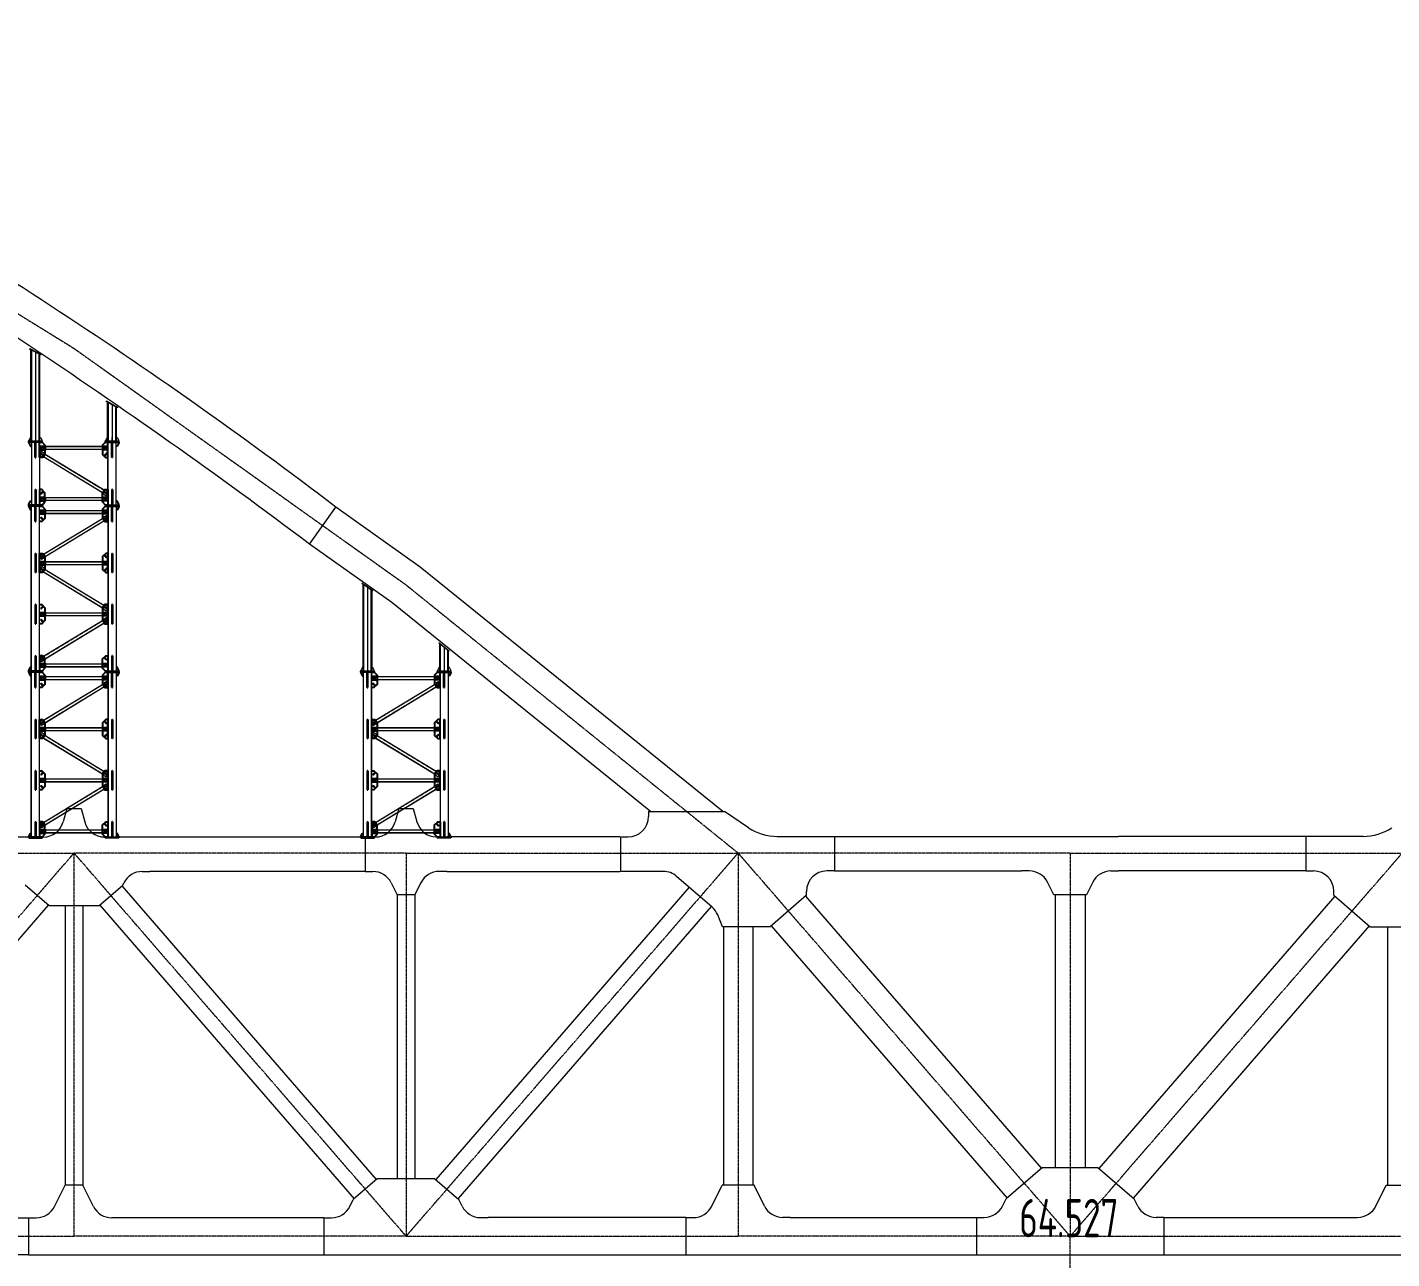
# Model space of a CAD drawing. Extents: x -2876908 to 633791, y -1383861 to 872234.
# Drawn here: x -924648 to -871232, y 749014 to 797214 of the extents above; entities that cross this region are included whole.
import ezdxf
from ezdxf.enums import TextEntityAlignment as Align

# ---------------------------------------------------------------- set-up
doc = ezdxf.new("R2010")
doc.units = 0
doc.header["$LTSCALE"] = 5
doc.header["$MEASUREMENT"] = 0
doc.linetypes.add('CENTER', pattern=[2, 1.25, -0.25, 0.25, -0.25])
doc.linetypes.add('DASHED', pattern=[0.75, 0.5, -0.25])
doc.layers.get('0').update_dxf_attribs({"linetype": 'CONTINUOUS', "lineweight": 25})
for name, color, linetype, lineweight in [('3中心线', 6, 'CENTER', 18), ('5标注', 3, 'CONTINUOUS', 15), ('7边界线', 8, 'CONTINUOUS', 15), ('DIM', 3, 'CONTINUOUS', 0), ('STGJ_BOLT_THIN', 9, 'CONTINUOUS', 0), ('STXT_XG_END_THIN', 2, 'CONTINUOUS', 0), ('STXT_XG_THIN', 2, 'CONTINUOUS', 0), ('STXT_XG_TNDSH', 6, 'DASHED', 0)]:
    doc.layers.add(name, color=color, linetype=linetype, lineweight=lineweight)
doc.layers.add('M_Prof', color=2, linetype='CONTINUOUS')
doc.layers.add('M_Profx', color=2, linetype='CONTINUOUS')
doc.styles.add('TSSD_NORM', font='tssdeng.shx', dxfattribs={"width": 0.7, "bigfont": 'hztxt.shx'})

# ---------------------------------------------------------------- blocks, each defined once
blk = doc.blocks.new('f234w2')
at = {"layer": '3中心线'}
for p, q in [((-248296, 1526), (-261296, -13474)), ((-261296, 1526), (-248296, 1526)), ((-248296, 1526), (-235296, -13474)), ((-235296, 1526), (-248296, 1526)), ((-248296, 1526), (-248296, -13474)), ((-222296, 1526), (-235296, -13474)), ((-235296, 1526), (-222296, 1526)), ((-235296, 1526), (-235296, -13474)), ((-222296, 1526), (-209296, -13474)), ((-209296, 1526), (-222296, 1526)), ((-222296, 1526), (-222296, -13474)), ((-196296, 1526), (-209296, -13474)), ((-209296, 1526), (-196296, 1526)), ((-209296, 1526), (-209296, -13474)), ((-209296, 1526), (-209296, -13474)), ((-261296, -13474), (-248296, -13474)), ((-235296, -13474), (-248296, -13474)), ((-235296, -13474), (-222296, -13474)), ((-209296, -13474), (-222296, -13474)), ((-209296, -13474), (-196296, -13474))]:
    blk.add_line(p, q, dxfattribs=at)
at = {"layer": '7边界线'}
for p, q in [((-239072, 13616), (-238039, 15065)), ((-234738, 12712), (-238039, 15065)), ((-235856, 11327), (-239072, 13616)), ((-222896, 3154), (-234738, 12712)), ((-225730, 3154), (-235856, 11327)), ((-248581, 3265), (-248723, 2741)), ((-248581, 3265), (-248012, 3265)), ((-248012, 3265), (-247871, 2745)), ((-235581, 3269), (-235723, 2745)), ((-235581, 3269), (-235012, 3269)), ((-235012, 3269), (-234871, 2749)), ((-225803, 3154), (-225803, 2958)), ((-225803, 3154), (-222824, 3154)), ((-221886, 2518), (-222824, 3154)), ((-249495, 2150), (-251268, 2150)), ((-247099, 2154), (-245323, 2154)), ((-245327, 2154), (-236895, 2154)), ((-236895, 2154), (-236495, 2154)), ((-236895, 2154), (-236895, 804)), ((-234099, 2158), (-233696, 2158)), ((-226923, 2158), (-233696, 2158)), ((-226903, 2158), (-226903, 808)), ((-226903, 2158), (-226603, 2158)), ((-220764, 2174), (-218522, 2174)), ((-219147, 2174), (-211195, 2174)), ((-218522, 2174), (-218522, 824)), ((-211195, 2174), (-207398, 2174)), ((-199446, 2174), (-207398, 2174)), ((-200071, 2174), (-200071, 824)), ((-197829, 2174), (-200071, 2174)), ((-245623, 804), (-245323, 804)), ((-236895, 804), (-245323, 804)), ((-236895, 804), (-236595, 804)), ((-233696, 808), (-233996, 808)), ((-233698, 808), (-226923, 808)), ((-225225, 808), (-226903, 808)), ((-223314, -590), (-224701, 613)), ((-218522, 824), (-218822, 824)), ((-218524, 824), (-211195, 824)), ((-210895, 824), (-211195, 824)), ((-207698, 824), (-207398, 824)), ((-200069, 824), (-207398, 824)), ((-200071, 824), (-199771, 824)), ((-249266, -546), (-250209, 272)), ((-247327, -546), (-246384, 272)), ((-246422, 239), (-236459, -11257)), ((-246384, 272), (-246339, 362)), ((-235879, 362), (-235646, -104)), ((-234712, 366), (-234946, -104)), ((-224214, 190), (-234134, -11257)), ((-219622, -128), (-219622, 24)), ((-209936, -104), (-210179, 382)), ((-208414, 382), (-208656, -104)), ((-198971, -128), (-198971, 24)), ((-249304, -513), (-259267, -12009)), ((-247289, -513), (-237326, -12009)), ((-235646, -104), (-235646, -11224)), ((-234946, -104), (-235646, -104)), ((-234946, -104), (-234946, -11224)), ((-219622, -128), (-221040, -1357)), ((-219658, -159), (-210422, -10817)), ((-208656, -104), (-209936, -104)), ((-209886, -104), (-209886, -10784)), ((-208706, -104), (-208706, -10784)), ((-198935, -159), (-208171, -10817)), ((-198971, -128), (-197553, -1357)), ((-247327, -546), (-249266, -546)), ((-248646, -546), (-248646, -11481)), ((-247946, -546), (-247946, -11481)), ((-223346, -562), (-233267, -12009)), ((-222911, -1357), (-223095, -897)), ((-221040, -1357), (-222911, -1357)), ((-222870, -1357), (-222870, -11481)), ((-221722, -1357), (-221722, -11481)), ((-221003, -1325), (-211767, -11982)), ((-197590, -1325), (-206826, -11982)), ((-197553, -1357), (-195682, -1357)), ((-196870, -1357), (-196870, -11481)), ((-210384, -10784), (-211805, -12015)), ((-210384, -10784), (-208209, -10784)), ((-208209, -10784), (-206788, -12015)), ((-249060, -12308), (-248646, -11481)), ((-247946, -11481), (-248646, -11481)), ((-247533, -12308), (-247946, -11481)), ((-236421, -11224), (-237364, -12041)), ((-234172, -11224), (-236421, -11224)), ((-234172, -11224), (-233229, -12041)), ((-223330, -12300), (-222920, -11481)), ((-221672, -11481), (-222920, -11481)), ((-221267, -12292), (-221672, -11481)), ((-197326, -12292), (-196920, -11481)), ((-196920, -11481), (-195672, -11481)), ((-237497, -12308), (-237364, -12041)), ((-233100, -12300), (-233229, -12041)), ((-211943, -12292), (-211805, -12015)), ((-206650, -12292), (-206788, -12015)), ((-258080, -12750), (-250075, -12750)), ((-250075, -12750), (-249775, -12750)), ((-250075, -12750), (-250075, -14198)), ((-246518, -12750), (-246818, -12750)), ((-238513, -12750), (-246518, -12750)), ((-238513, -12750), (-238213, -12750)), ((-238513, -12750), (-238513, -14206)), ((-232384, -12742), (-232084, -12742)), ((-224345, -12742), (-232084, -12742)), ((-224345, -12742), (-224045, -12742)), ((-224345, -12742), (-224345, -14214)), ((-220252, -12734), (-220552, -12734)), ((-220252, -12734), (-212958, -12734)), ((-212958, -12734), (-212958, -14214)), ((-212958, -12734), (-212658, -12734)), ((-205634, -12734), (-205934, -12734)), ((-205634, -12734), (-198341, -12734)), ((-205634, -12734), (-205634, -14174)), ((-198341, -12734), (-198041, -12734)), ((-250075, -14198), (-264513, -14198)), ((-250075, -14198), (-238513, -14198)), ((-238513, -14206), (-224345, -14206)), ((-212958, -14214), (-224345, -14214)), ((-194248, -14214), (-212958, -14214))]:
    blk.add_line(p, q, dxfattribs=at)
for centre, radius, start, end in [((-249495, 2950), 800, 270, 344.8249), ((-247099, 2954), 800, 195.1751, 270), ((-236495, 2954), 800, 270, 344.8249), ((-234099, 2958), 800, 195.1751, 270), ((-226603, 2958), 800, 270, 0), ((-220764, 4174), 2000, 235.8714, 270), ((-197829, 4174), 2000, 270, 304.1286), ((-245623, 4), 800, 90, 153.4349), ((-236595, 4), 800, 26.5651, 90), ((-233996, 8), 800, 90, 153.4349), ((-225225, 8), 800, 49.0856, 90), ((-218822, 24), 800, 90, 180), ((-210895, 24), 800, 26.5651, 90), ((-207698, 24), 800, 90, 153.4349), ((-199771, 24), 800, 0, 90), ((-223838, -1195), 800, 21.8014, 49.0856), ((-249775, -11950), 800, 270, 333.4349), ((-246818, -11950), 800, 206.5651, 270), ((-238213, -11950), 800, 270, 333.4349), ((-232384, -11942), 800, 206.5651, 270), ((-224045, -11942), 800, 270, 333.4349), ((-220552, -11934), 800, 206.5651, 270), ((-212658, -11934), 800, 270, 333.4349), ((-205934, -11934), 800, 206.5651, 270), ((-198041, -11934), 800, 270, 333.4349)]:
    blk.add_arc(centre, radius, start, end, dxfattribs=at)
blk = doc.blocks.new('立面图')
at = {"layer": '3中心线'}
blk.add_line((-235127, -49376), (-235127, -16387), dxfattribs=at)
blk.add_lwpolyline([(-482125, -1387), (-469125, 9107), (-456125, 18366), (-443125, 26391), (-430125, 33181), (-417125, 38737), (-404125, 43058), (-391125, 46144), (-378125, 47996), (-365125, 48613), (-352125, 47996), (-339125, 46144), (-326125, 43058), (-313125, 38737), (-300125, 33181), (-287125, 26391), (-274125, 18366), (-261125, 9107), (-248125, -1387)], dxfattribs=at)
at = {"layer": '7边界线', "ltscale": 0.1}
for p, q in [((-264902, 10703), (-263869, 12153)), ((-260568, 9800), (-263869, 12153)), ((-261686, 8415), (-264902, 10703)), ((-249802, 1109), (-260568, 9800)), ((-251561, 241), (-261686, 8415))]:
    blk.add_line(p, q, dxfattribs=at)
for centre, radius, start, end in [((-377949, -137707), 188341, 52.72008, 61.04305), ((-403086, -173000), 229873, 53.0489, 59.81031)]:
    blk.add_arc(centre, radius, start, end, dxfattribs=at)
at = {"layer": '5标注'}
blk.add_blockref('f234w2', (-25830, -2913), dxfattribs=at)
at = {"layer": '7边界线', "style": 'TSSD_NORM', "width": 0.7}
blk.add_text('64.527', height=1500, dxfattribs=at).set_placement((-237119, -16875), align=Align.BOTTOM_LEFT)
blk = doc.blocks.new('孔')
blk.add_circle((22022, 20887), 13.3)
at = {"layer": 'STGJ_BOLT_THIN'}
for p, q in [((21992, 20887), (22052, 20887)), ((22022, 20917), (22022, 20857))]:
    blk.add_line(p, q, dxfattribs=at)
blk = doc.blocks.new('6.5M11')
at = {"color": 5}
for p, q in [((128499, 27955), (128499, 28558)), ((128519, 27955), (128519, 28558)), ((128519, 27955), (128499, 27955)), ((128499, 24701), (128499, 23955)), ((128499, 24701), (128519, 24701)), ((128519, 24701), (128519, 23955)), ((128519, 23955), (128499, 23955))]:
    blk.add_line(p, q, dxfattribs=at)
for p, q in [((128499, 28377), (128519, 28377)), ((128499, 28350), (128519, 28350)), ((128499, 28307), (128519, 28307)), ((128499, 28280), (128519, 28280)), ((128499, 28114), (128519, 28114)), ((128499, 28088), (128519, 28088)), ((128499, 28078), (128519, 28078)), ((128499, 28051), (128519, 28051)), ((128499, 26605), (128519, 26605)), ((128499, 26579), (128519, 26579)), ((128499, 26569), (128519, 26569)), ((128499, 26543), (128519, 26543)), ((128499, 26377), (128519, 26377)), ((128499, 26350), (128519, 26350)), ((128499, 26307), (128519, 26307)), ((128499, 26280), (128519, 26280)), ((128499, 26101), (128519, 26101)), ((128499, 26065), (128519, 26065)), ((128519, 24605), (128499, 24605)), ((128519, 24579), (128499, 24579)), ((128519, 24569), (128499, 24569)), ((128519, 24543), (128499, 24543)), ((128519, 24377), (128499, 24377)), ((128519, 24350), (128499, 24350)), ((128519, 24307), (128499, 24307)), ((128519, 24280), (128499, 24280)), ((128519, 24101), (128499, 24101)), ((128519, 24065), (128499, 24065)), ((128519, 22605), (128499, 22605)), ((128519, 22579), (128499, 22579)), ((128519, 22569), (128499, 22569)), ((128519, 22543), (128499, 22543)), ((128519, 22377), (128499, 22377)), ((128519, 22350), (128499, 22350)), ((128519, 22307), (128499, 22307)), ((128519, 22280), (128499, 22280))]:
    blk.add_line(p, q)
at = {"color": 241}
for p, q in [((128499, 26701), (128499, 25955)), ((128519, 26701), (128499, 26701)), ((128519, 26701), (128519, 25955)), ((128499, 25955), (128519, 25955)), ((128499, 22701), (128499, 22093)), ((128499, 22701), (128519, 22701)), ((128519, 22701), (128519, 22093))]:
    blk.add_line(p, q, dxfattribs=at)
at = {"color": 6}
for points in [[(128247, 28578), (128772, 28578), (128772, 28558), (128247, 28558)], [(128247, 22078), (128772, 22078), (128772, 22098), (128247, 22098)]]:
    blk.add_lwpolyline(points, close=True, dxfattribs=at)
for points in [[(128247, 28558), (128247, 28528), (128317, 28408), (128347, 28408)], [(128247, 28558), (128247, 28528), (128317, 28408), (128347, 28408)], [(128247, 22098), (128247, 22128), (128317, 22248), (128347, 22248)], [(128247, 22098), (128247, 22128), (128317, 22248), (128347, 22248)]]:
    blk.add_lwpolyline(points, dxfattribs=at)
at = {"color": 241}
for points in [[(128672, 28558), (128772, 28558), (128882, 28438), (128882, 28109), (128789, 27955), (128672, 27955), (128672, 28558)], [(128672, 24701), (128789, 24701), (128882, 24548), (128882, 24109), (128789, 23955), (128672, 23955), (128672, 24701)]]:
    blk.add_lwpolyline(points, dxfattribs=at)
at = {"color": 5}
for points in [[(128672, 26701), (128761, 26701), (128882, 26580), (128882, 26077), (128761, 25955), (128672, 25955), (128672, 26701)], [(128672, 22701), (128672, 22098), (128772, 22098), (128882, 22218), (128882, 22580), (128761, 22701), (128672, 22701)]]:
    blk.add_lwpolyline(points, dxfattribs=at)
at = {"layer": 'STXT_XG_END_THIN'}
for p, q in [((128347, 28558), (128672, 28558)), ((128347, 22098), (128672, 22098))]:
    blk.add_line(p, q, dxfattribs=at)
at = {"layer": 'STXT_XG_THIN', "color": 2}
for p, q in [((128347, 28558), (128347, 22098)), ((128672, 28558), (128672, 22098))]:
    blk.add_line(p, q, dxfattribs=at)
at = {"layer": 'STXT_XG_TNDSH', "color": 2}
for p, q in [((128355, 28558), (128355, 22098)), ((128664, 28558), (128664, 22098))]:
    blk.add_line(p, q, dxfattribs=at)
for p in [(106715, 7476), (106715, 7406), (106785, 7476), (106785, 7406), (106715, 7213), (106775, 7177), (106715, 5476), (106715, 5406), (106785, 5476), (106785, 5406), (106715, 5213), (106765, 5164), (106715, 3476), (106715, 3406), (106715, 3213), (106775, 3177), (106785, 3476), (106785, 3406)]:
    blk.add_blockref('孔', p)
at = {"xscale": -1, "rotation": 180}
for p in [(106715, 47443), (106715, 47251), (106715, 47181), (106765, 47493), (106785, 47251), (106785, 47181), (106715, 45443), (106775, 45480), (106715, 43443), (106765, 43493), (106715, 43251), (106715, 43181), (106785, 43251), (106785, 43181)]:
    blk.add_blockref('孔', p, dxfattribs=at)
blk = doc.blocks.new('6.5M222')
at = {"color": 241}
for p, q in [((130499, 27955), (130499, 28558)), ((130519, 27955), (130519, 28558)), ((130519, 27955), (130499, 27955)), ((130499, 24701), (130499, 23955)), ((130499, 24701), (130519, 24701)), ((130519, 24701), (130519, 23955)), ((130519, 23955), (130499, 23955))]:
    blk.add_line(p, q, dxfattribs=at)
for p, q in [((130499, 28377), (130519, 28377)), ((130499, 28350), (130519, 28350)), ((130499, 28307), (130519, 28307)), ((130499, 28280), (130519, 28280)), ((130499, 28114), (130519, 28114)), ((130499, 28088), (130519, 28088)), ((130499, 28078), (130519, 28078)), ((130499, 28051), (130519, 28051)), ((130499, 26605), (130519, 26605)), ((130499, 26579), (130519, 26579)), ((130499, 26569), (130519, 26569)), ((130499, 26543), (130519, 26543)), ((130499, 26377), (130519, 26377)), ((130499, 26350), (130519, 26350)), ((130499, 26307), (130519, 26307)), ((130499, 26280), (130519, 26280)), ((130499, 26101), (130519, 26101)), ((130499, 26065), (130519, 26065)), ((130519, 24605), (130499, 24605)), ((130519, 24579), (130499, 24579)), ((130519, 24569), (130499, 24569)), ((130519, 24543), (130499, 24543)), ((130519, 24377), (130499, 24377)), ((130519, 24350), (130499, 24350)), ((130519, 24307), (130499, 24307)), ((130519, 24280), (130499, 24280)), ((130519, 24101), (130499, 24101)), ((130519, 24065), (130499, 24065)), ((130499, 22605), (130519, 22605)), ((130499, 22579), (130519, 22579)), ((130499, 22569), (130519, 22569)), ((130499, 22543), (130519, 22543)), ((130499, 22377), (130519, 22377)), ((130499, 22350), (130519, 22350)), ((130499, 22307), (130519, 22307)), ((130499, 22280), (130519, 22280))]:
    blk.add_line(p, q)
at = {"color": 5}
for p, q in [((130499, 26701), (130499, 25955)), ((130519, 26701), (130499, 26701)), ((130519, 26701), (130519, 25955)), ((130499, 25955), (130519, 25955)), ((130499, 22701), (130499, 22098)), ((130519, 22701), (130499, 22701)), ((130519, 22701), (130519, 22098))]:
    blk.add_line(p, q, dxfattribs=at)
for points in [[(130347, 28558), (130247, 28558), (130137, 28438), (130137, 28077), (130258, 27955), (130347, 27955)], [(130347, 24701), (130258, 24701), (130137, 24580), (130137, 24077), (130258, 23955), (130347, 23955)]]:
    blk.add_lwpolyline(points, dxfattribs=at)
at = {"color": 6}
for points in [[(130772, 28578), (130247, 28578), (130247, 28558), (130772, 28558)], [(130772, 22078), (130247, 22078), (130247, 22098), (130772, 22098)]]:
    blk.add_lwpolyline(points, close=True, dxfattribs=at)
for points in [[(130772, 28558), (130772, 28528), (130702, 28408), (130672, 28408)], [(130772, 28558), (130772, 28528), (130702, 28408), (130672, 28408)], [(130772, 22098), (130772, 22128), (130702, 22248), (130672, 22248)], [(130772, 22098), (130772, 22128), (130702, 22248), (130672, 22248)]]:
    blk.add_lwpolyline(points, dxfattribs=at)
at = {"color": 241}
for points in [[(130347, 26701), (130230, 26701), (130137, 26548), (130137, 26109), (130230, 25955), (130347, 25955), (130347, 26701)], [(130347, 22701), (130347, 22098), (130247, 22098), (130137, 22218), (130137, 22548), (130230, 22701), (130347, 22701)]]:
    blk.add_lwpolyline(points, dxfattribs=at)
at = {"layer": 'STXT_XG_END_THIN'}
for p, q in [((130672, 28558), (130347, 28558)), ((130672, 22098), (130347, 22098))]:
    blk.add_line(p, q, dxfattribs=at)
at = {"layer": 'STXT_XG_THIN', "color": 2}
for p, q in [((130347, 22098), (130347, 28558)), ((130672, 22098), (130672, 28558))]:
    blk.add_line(p, q, dxfattribs=at)
at = {"layer": 'STXT_XG_TNDSH', "color": 2}
for p, q in [((130355, 22098), (130355, 28558)), ((130664, 22098), (130664, 28558))]:
    blk.add_line(p, q, dxfattribs=at)
at = {"xscale": -1}
for p in [(152234, 7476), (152234, 7406), (152304, 7476), (152304, 7406), (152254, 7164), (152304, 7213), (152234, 5476), (152234, 5406), (152304, 5476), (152304, 5406), (152244, 5177), (152304, 5213), (152234, 3476), (152234, 3406), (152254, 3164), (152304, 3476), (152304, 3406), (152304, 3213)]:
    blk.add_blockref('孔', p, dxfattribs=at)
at = {"rotation": 180}
for p in [(152244, 47480), (152304, 47443), (152254, 45493), (152304, 45443), (152244, 43480), (152304, 43443), (152234, 43251), (152234, 43181), (152304, 43251), (152304, 43181)]:
    blk.add_blockref('孔', p, dxfattribs=at)
blk = doc.blocks.new('sahdlfhaskfhkjs')
at = {"layer": 'STXT_XG_END_THIN', "color": 3}
for p, q in [((11556664, 547825), (11556664, 547665)), ((11556664, 547665), (11556874, 547665)), ((11559299, 547665), (11559299, 547825)), ((11556664, 545825), (11556664, 545665)), ((11556664, 545665), (11556874, 545665)), ((11559299, 545665), (11559299, 545825)), ((11556664, 543825), (11556664, 543665)), ((11559299, 543665), (11559299, 543825)), ((11556664, 543665), (11556874, 543665)), ((11556664, 541825), (11556664, 541665)), ((11556664, 541665), (11556874, 541665)), ((11559299, 541665), (11559299, 541825))]:
    blk.add_line(p, q, dxfattribs=at)
at = {"layer": 'STXT_XG_THIN', "color": 3}
for p, q in [((11556874, 547825), (11556664, 547825)), ((11556864, 547825), (11556864, 547665)), ((11556874, 547825), (11556874, 547665)), ((11559089, 547802), (11556874, 547802)), ((11559089, 547688), (11556874, 547688)), ((11559089, 547825), (11559089, 547665)), ((11559299, 547825), (11559089, 547825)), ((11559299, 547665), (11559089, 547665)), ((11559099, 547825), (11559099, 547665)), ((11556874, 545825), (11556664, 545825)), ((11556864, 545825), (11556864, 545665)), ((11556874, 545825), (11556874, 545665)), ((11559089, 545802), (11556874, 545802)), ((11559089, 545688), (11556874, 545688)), ((11559089, 545825), (11559089, 545665)), ((11559299, 545825), (11559089, 545825)), ((11559299, 545665), (11559089, 545665)), ((11559099, 545825), (11559099, 545665)), ((11556874, 543825), (11556664, 543825)), ((11556864, 543825), (11556864, 543665)), ((11556874, 543825), (11556874, 543665)), ((11559089, 543802), (11556874, 543802)), ((11559089, 543825), (11559089, 543665)), ((11559299, 543825), (11559089, 543825)), ((11559099, 543825), (11559099, 543665)), ((11559089, 543688), (11556874, 543688)), ((11559299, 543665), (11559089, 543665)), ((11556874, 541825), (11556664, 541825)), ((11556864, 541825), (11556864, 541665)), ((11556874, 541825), (11556874, 541665)), ((11559089, 541802), (11556874, 541802)), ((11559089, 541688), (11556874, 541688)), ((11559089, 541825), (11559089, 541665)), ((11559299, 541825), (11559089, 541825)), ((11559299, 541665), (11559089, 541665)), ((11559099, 541825), (11559099, 541665))]:
    blk.add_line(p, q, dxfattribs=at)
at = {"layer": 'STXT_XG_THIN', "color": 241}
for p, q in [((11556664, 547530), (11556712, 547609)), ((11556664, 547530), (11556664, 547451)), ((11556870, 547513), (11556712, 547609)), ((11556862, 547519), (11556779, 547382)), ((11556664, 547451), (11556787, 547377)), ((11556870, 547513), (11556787, 547377)), ((11559105, 545997), (11556799, 547396)), ((11559164, 546094), (11556858, 547494)), ((11559176, 546114), (11559093, 545977)), ((11559093, 545977), (11559251, 545881)), ((11559184, 546108), (11559101, 545972)), ((11559299, 546039), (11559176, 546114)), ((11559299, 545960), (11559251, 545881)), ((11559299, 545960), (11559299, 546039)), ((11559105, 545494), (11556799, 544094)), ((11559164, 545396), (11556858, 543997)), ((11559093, 545513), (11559251, 545609)), ((11559176, 545377), (11559093, 545513)), ((11559184, 545382), (11559101, 545519)), ((11559299, 545451), (11559176, 545377)), ((11559299, 545530), (11559251, 545609)), ((11559299, 545530), (11559299, 545451)), ((11556664, 544039), (11556787, 544114)), ((11556664, 543960), (11556664, 544039)), ((11556664, 543960), (11556712, 543881)), ((11556870, 543977), (11556712, 543881)), ((11556862, 543972), (11556779, 544108)), ((11556870, 543977), (11556787, 544114)), ((11556664, 543530), (11556712, 543609)), ((11556664, 543530), (11556664, 543451)), ((11556664, 543451), (11556787, 543377)), ((11556870, 543513), (11556712, 543609)), ((11556862, 543519), (11556779, 543382)), ((11556870, 543513), (11556787, 543377)), ((11559105, 541997), (11556799, 543396)), ((11559164, 542094), (11556858, 543494)), ((11559176, 542114), (11559093, 541977)), ((11559093, 541977), (11559251, 541881)), ((11559184, 542108), (11559101, 541972)), ((11559299, 542039), (11559176, 542114)), ((11559299, 541960), (11559251, 541881)), ((11559299, 541960), (11559299, 542039))]:
    blk.add_line(p, q, dxfattribs=at)
at = {"layer": 'STXT_XG_TNDSH', "color": 3}
for p, q in [((11559089, 547798), (11556874, 547798)), ((11559089, 547692), (11556874, 547692)), ((11559089, 545798), (11556874, 545798)), ((11559089, 545692), (11556874, 545692)), ((11559089, 543798), (11556874, 543798)), ((11559089, 543692), (11556874, 543692)), ((11559089, 541798), (11556874, 541798)), ((11559089, 541692), (11556874, 541692))]:
    blk.add_line(p, q, dxfattribs=at)
at = {"layer": 'STXT_XG_TNDSH', "color": 241}
for p, q in [((11559107, 546000), (11556801, 547400)), ((11559162, 546091), (11556856, 547490)), ((11559107, 545490), (11556801, 544091)), ((11559162, 545400), (11556856, 544000)), ((11559107, 542000), (11556801, 543400)), ((11559162, 542091), (11556856, 543490))]:
    blk.add_line(p, q, dxfattribs=at)
for name, p in [('6.5M11', (11427972, 519417)), ('6.5M222', (11428972, 519417))]:
    blk.add_blockref(name, p)
blk = doc.blocks.new('hsldhflksfdjl')
at = {"color": 5}
for p, q in [((11524943, 547792), (11524943, 548395)), ((11524963, 547792), (11524963, 548395)), ((11524943, 547792), (11524963, 547792)), ((11527943, 546538), (11527943, 545935)), ((11527963, 546538), (11527943, 546538)), ((11527963, 546538), (11527963, 545935))]:
    blk.add_line(p, q, dxfattribs=at)
for p, q in [((11524963, 548213), (11524943, 548213)), ((11524963, 548186), (11524943, 548186)), ((11524963, 548143), (11524943, 548143)), ((11524963, 548116), (11524943, 548116)), ((11527943, 548213), (11527963, 548213)), ((11527943, 548186), (11527963, 548186)), ((11527943, 548143), (11527963, 548143)), ((11527943, 548116), (11527963, 548116)), ((11524963, 547950), (11524943, 547950)), ((11524963, 547924), (11524943, 547924)), ((11524963, 547914), (11524943, 547914)), ((11524963, 547887), (11524943, 547887)), ((11527943, 547950), (11527963, 547950)), ((11527943, 547924), (11527963, 547924)), ((11527943, 547914), (11527963, 547914)), ((11527943, 547887), (11527963, 547887)), ((11524963, 546442), (11524943, 546442)), ((11524963, 546415), (11524943, 546415)), ((11524963, 546405), (11524943, 546405)), ((11524963, 546379), (11524943, 546379)), ((11524963, 546213), (11524943, 546213)), ((11524963, 546186), (11524943, 546186)), ((11524963, 546143), (11524943, 546143)), ((11524963, 546116), (11524943, 546116)), ((11527943, 546442), (11527963, 546442)), ((11527943, 546415), (11527963, 546415)), ((11527943, 546405), (11527963, 546405)), ((11527943, 546379), (11527963, 546379)), ((11527943, 546213), (11527963, 546213)), ((11527943, 546186), (11527963, 546186)), ((11527943, 546143), (11527963, 546143)), ((11527943, 546116), (11527963, 546116))]:
    blk.add_line(p, q)
at = {"color": 241}
for p, q in [((11527943, 547792), (11527943, 548395)), ((11527963, 547792), (11527963, 548395)), ((11527963, 547792), (11527943, 547792)), ((11524943, 546538), (11524943, 545935)), ((11524943, 546538), (11524963, 546538)), ((11524963, 546538), (11524963, 545935))]:
    blk.add_line(p, q, dxfattribs=at)
at = {"color": 6}
for points in [[(11524691, 548415), (11525216, 548415), (11525216, 548395), (11524691, 548395)], [(11528216, 548415), (11527691, 548415), (11527691, 548395), (11528216, 548395)], [(11524691, 545915), (11525216, 545915), (11525216, 545935), (11524691, 545935)], [(11528216, 545915), (11527691, 545915), (11527691, 545935), (11528216, 545935)]]:
    blk.add_lwpolyline(points, close=True, dxfattribs=at)
for points in [[(11524691, 548395), (11524691, 548365), (11524761, 548245), (11524791, 548245)], [(11524691, 548395), (11524691, 548365), (11524761, 548245), (11524791, 548245)], [(11528216, 548395), (11528216, 548365), (11528146, 548245), (11528116, 548245)], [(11528216, 548395), (11528216, 548365), (11528146, 548245), (11528116, 548245)], [(11524691, 545935), (11524691, 545965), (11524761, 546085), (11524791, 546085)], [(11524691, 545935), (11524691, 545965), (11524761, 546085), (11524791, 546085)], [(11528216, 545935), (11528216, 545965), (11528146, 546085), (11528116, 546085)], [(11528216, 545935), (11528216, 545965), (11528146, 546085), (11528116, 546085)]]:
    blk.add_lwpolyline(points, dxfattribs=at)
at = {"color": 241}
for points in [[(11525116, 547792), (11525116, 548395), (11525216, 548395), (11525326, 548275), (11525326, 547945), (11525233, 547792), (11525116, 547792)], [(11527791, 546538), (11527791, 545935), (11527691, 545935), (11527580, 546055), (11527580, 546384), (11527674, 546538), (11527791, 546538)]]:
    blk.add_lwpolyline(points, dxfattribs=at)
at = {"color": 5}
for points in [[(11527791, 547792), (11527791, 548395), (11527691, 548395), (11527580, 548275), (11527580, 547913), (11527701, 547792), (11527791, 547792)], [(11525116, 546538), (11525116, 545935), (11525216, 545935), (11525326, 546055), (11525326, 546416), (11525205, 546538), (11525116, 546538)]]:
    blk.add_lwpolyline(points, dxfattribs=at)
at = {"layer": 'STXT_XG_END_THIN'}
for p, q in [((11524791, 548395), (11525116, 548395)), ((11528116, 548395), (11527791, 548395)), ((11524791, 545935), (11525116, 545935)), ((11528116, 545935), (11527791, 545935))]:
    blk.add_line(p, q, dxfattribs=at)
at = {"layer": 'STXT_XG_END_THIN', "color": 3}
for p, q in [((11525136, 548245), (11525136, 548085)), ((11525136, 548085), (11525346, 548085)), ((11527771, 548085), (11527771, 548245)), ((11525136, 546245), (11525136, 546085)), ((11525136, 546085), (11525346, 546085)), ((11527771, 546085), (11527771, 546245))]:
    blk.add_line(p, q, dxfattribs=at)
at = {"layer": 'STXT_XG_THIN', "color": 2}
for p, q in [((11524791, 548395), (11524791, 545935)), ((11525116, 548395), (11525116, 545935)), ((11527791, 545935), (11527791, 548395)), ((11528116, 545935), (11528116, 548395))]:
    blk.add_line(p, q, dxfattribs=at)
at = {"layer": 'STXT_XG_THIN', "color": 3}
for p, q in [((11525346, 548245), (11525136, 548245)), ((11525336, 548245), (11525336, 548085)), ((11525346, 548245), (11525346, 548085)), ((11527560, 548222), (11525346, 548222)), ((11527560, 548108), (11525346, 548108)), ((11527560, 548245), (11527560, 548085)), ((11527771, 548245), (11527560, 548245)), ((11527771, 548085), (11527560, 548085)), ((11527570, 548245), (11527570, 548085)), ((11525346, 546245), (11525136, 546245)), ((11525336, 546245), (11525336, 546085)), ((11525346, 546245), (11525346, 546085)), ((11527560, 546222), (11525346, 546222)), ((11527560, 546108), (11525346, 546108)), ((11527560, 546245), (11527560, 546085)), ((11527771, 546245), (11527560, 546245)), ((11527771, 546085), (11527560, 546085)), ((11527570, 546245), (11527570, 546085))]:
    blk.add_line(p, q, dxfattribs=at)
at = {"layer": 'STXT_XG_THIN', "color": 241}
for p, q in [((11525136, 547950), (11525184, 548029)), ((11525136, 547950), (11525136, 547871)), ((11525136, 547871), (11525259, 547796)), ((11525342, 547933), (11525184, 548029)), ((11525333, 547938), (11525250, 547801)), ((11525342, 547933), (11525259, 547796)), ((11527576, 546416), (11525271, 547816)), ((11527636, 546514), (11525330, 547913)), ((11527647, 546533), (11527564, 546396)), ((11527656, 546528), (11527573, 546391)), ((11527771, 546458), (11527647, 546533)), ((11527771, 546380), (11527771, 546458)), ((11527564, 546396), (11527723, 546300)), ((11527771, 546380), (11527723, 546300))]:
    blk.add_line(p, q, dxfattribs=at)
at = {"layer": 'STXT_XG_TNDSH', "color": 2}
for p, q in [((11524799, 548395), (11524799, 545935)), ((11525108, 548395), (11525108, 545935)), ((11527799, 545935), (11527799, 548395)), ((11528108, 545935), (11528108, 548395))]:
    blk.add_line(p, q, dxfattribs=at)
at = {"layer": 'STXT_XG_TNDSH', "color": 3}
for p, q in [((11527560, 548218), (11525346, 548218)), ((11527560, 548112), (11525346, 548112)), ((11527560, 546218), (11525346, 546218)), ((11527560, 546112), (11525346, 546112))]:
    blk.add_line(p, q, dxfattribs=at)
at = {"layer": 'STXT_XG_TNDSH', "color": 241}
for p, q in [((11527578, 546419), (11525273, 547819)), ((11527633, 546510), (11525328, 547910))]:
    blk.add_line(p, q, dxfattribs=at)
for p in [(11503159, 527312), (11503159, 527242), (11503229, 527312), (11503229, 527242), (11503159, 527050), (11503219, 527013)]:
    blk.add_blockref('孔', p)
at = {"xscale": -1}
for p in [(11549677, 527312), (11549677, 527242), (11549747, 527312), (11549747, 527242), (11549698, 527000), (11549747, 527050)]:
    blk.add_blockref('孔', p, dxfattribs=at)
at = {"xscale": -1, "rotation": 180}
for p in [(11503208, 567329), (11503159, 567280), (11503159, 567087), (11503159, 567017), (11503229, 567087), (11503229, 567017)]:
    blk.add_blockref('孔', p, dxfattribs=at)
at = {"rotation": 180}
for p in [(11549688, 567316), (11549677, 567087), (11549677, 567017), (11549747, 567280), (11549747, 567087), (11549747, 567017)]:
    blk.add_blockref('孔', p, dxfattribs=at)

msp = doc.modelspace()

# ---------------------------------------------------------------- linework, layer by layer
for p, q in [((-924590.038, 780993.227), (-924590.038, 781013.227)), ((-924065.038, 780993.227), (-924065.038, 781013.227)), ((-921590.038, 780993.227), (-921590.038, 781013.227)), ((-921065.038, 780993.227), (-921065.038, 781013.227)), ((-911590.038, 771993.227), (-911590.038, 772013.227)), ((-911065.038, 771993.227), (-911065.038, 772013.227)), ((-908590.038, 771993.227), (-908590.038, 772013.227)), ((-908065.038, 771993.227), (-908065.038, 772013.227))]:
    msp.add_line(p, q)
at = {"layer": '7边界线'}
for points in [[(-924114.184, 784391.471), (-924559.183, 784620.128), (-924550.037, 784637.928), (-924105.038, 784409.271)], [(-921120.274, 782322.056), (-921554.66, 782570.284), (-921544.73, 782587.659), (-921110.345, 782339.431)], [(-911132.59, 775154.192), (-911545.129, 775437.247), (-911533.807, 775453.749), (-911121.268, 775170.694)], [(-908146.668, 772792.319), (-908533.764, 773109.281), (-908521.085, 773124.764), (-908133.99, 772807.803)]]:
    msp.add_lwpolyline(points, close=True, dxfattribs=at)
at = {"layer": 'DIM'}
for p, q in [((-924327.538, 784523.6), (-924327.538, 780993.227)), ((-921327.538, 782463.545), (-921327.538, 780993.227)), ((-924519.538, 781163.227), (-924590.038, 781043.227)), ((-924590.038, 781013.227), (-924590.038, 781043.227)), ((-924065.038, 781013.227), (-924590.038, 781013.227)), ((-924065.038, 780993.227), (-924590.038, 780993.227)), ((-924519.538, 781163.227), (-924490.038, 781163.227)), ((-924322.538, 781163.227), (-924332.538, 781163.227)), ((-924332.538, 781163.227), (-924332.538, 781013.227)), ((-924322.538, 781163.227), (-924322.538, 781013.227)), ((-924135.538, 781163.227), (-924165.038, 781163.227)), ((-924135.538, 781163.227), (-924065.038, 781043.227)), ((-924065.038, 781013.227), (-924065.038, 781043.227)), ((-921519.538, 781163.227), (-921590.038, 781043.227)), ((-921590.038, 781013.227), (-921590.038, 781043.227)), ((-921065.038, 781013.227), (-921590.038, 781013.227)), ((-921065.038, 780993.227), (-921590.038, 780993.227)), ((-921519.538, 781163.227), (-921490.038, 781163.227)), ((-921322.538, 781163.227), (-921332.538, 781163.227)), ((-921332.538, 781163.227), (-921332.538, 781013.227)), ((-921322.538, 781163.227), (-921322.538, 781013.227)), ((-921135.538, 781163.227), (-921165.038, 781163.227)), ((-921135.538, 781163.227), (-921065.038, 781043.227)), ((-921065.038, 781013.227), (-921065.038, 781043.227)), ((-911327.538, 775312.221), (-911327.538, 771993.227)), ((-908327.538, 772966.284), (-908327.538, 771993.227)), ((-911519.538, 772163.227), (-911590.038, 772043.227)), ((-911590.038, 772013.227), (-911590.038, 772043.227)), ((-911065.038, 772013.227), (-911590.038, 772013.227)), ((-911065.038, 771993.227), (-911590.038, 771993.227)), ((-911519.538, 772163.227), (-911490.038, 772163.227)), ((-911322.538, 772163.227), (-911332.538, 772163.227)), ((-911332.538, 772163.227), (-911332.538, 772013.227)), ((-911322.538, 772163.227), (-911322.538, 772013.227)), ((-911135.538, 772163.227), (-911165.038, 772163.227)), ((-911135.538, 772163.227), (-911065.038, 772043.227)), ((-911065.038, 772013.227), (-911065.038, 772043.227)), ((-908519.538, 772163.227), (-908590.038, 772043.227)), ((-908590.038, 772013.227), (-908590.038, 772043.227)), ((-908065.038, 772013.227), (-908590.038, 772013.227)), ((-908065.038, 771993.227), (-908590.038, 771993.227)), ((-908519.538, 772163.227), (-908490.038, 772163.227)), ((-908322.538, 772163.227), (-908332.538, 772163.227)), ((-908332.538, 772163.227), (-908332.538, 772013.227)), ((-908322.538, 772163.227), (-908322.538, 772013.227)), ((-908135.538, 772163.227), (-908165.038, 772163.227)), ((-908135.538, 772163.227), (-908065.038, 772043.227)), ((-908065.038, 772013.227), (-908065.038, 772043.227))]:
    msp.add_line(p, q, dxfattribs=at)
at = {"layer": 'M_Prof'}
for p, q in [((-924490.138, 781013.227), (-924490.138, 784584.65)), ((-924164.937, 781013.227), (-924164.937, 784417.55)), ((-921490.138, 781013.227), (-921490.138, 782533.413)), ((-921164.937, 781013.227), (-921164.937, 782347.579)), ((-911490.138, 772013.227), (-911490.138, 775399.516)), ((-911164.937, 772013.227), (-911164.937, 775176.387)), ((-908490.138, 772013.227), (-908490.138, 773073.559)), ((-908164.937, 772013.227), (-908164.937, 772807.278))]:
    msp.add_line(p, q, dxfattribs=at)
at = {"layer": 'M_Profx'}
for p, q in [((-924482.133, 781013.227), (-924482.133, 784580.537)), ((-924172.942, 781013.227), (-924172.942, 784421.663)), ((-921482.133, 781013.227), (-921482.133, 782528.839)), ((-921172.942, 781013.227), (-921172.942, 782352.153)), ((-911482.133, 772013.227), (-911482.133, 775394.023)), ((-911172.942, 772013.227), (-911172.942, 775181.879)), ((-908482.133, 772013.227), (-908482.133, 773067.004)), ((-908172.942, 772013.227), (-908172.942, 772813.833))]:
    msp.add_line(p, q, dxfattribs=at)

# ---------------------------------------------------------------- block references
msp.add_blockref('hsldhflksfdjl', (-12449280.675, 232578.584))
at = {"xscale": -1}
for p in [(10635153.958, 230498.09), (10635153.958, 223998.09), (10648153.958, 223998.09)]:
    msp.add_blockref('sahdlfhaskfhkjs', p, dxfattribs=at)
at = {"layer": '5标注'}
msp.add_blockref('立面图', (-648694.383, 766279.851), dxfattribs=at)

doc.saveas('drawing.dxf')
